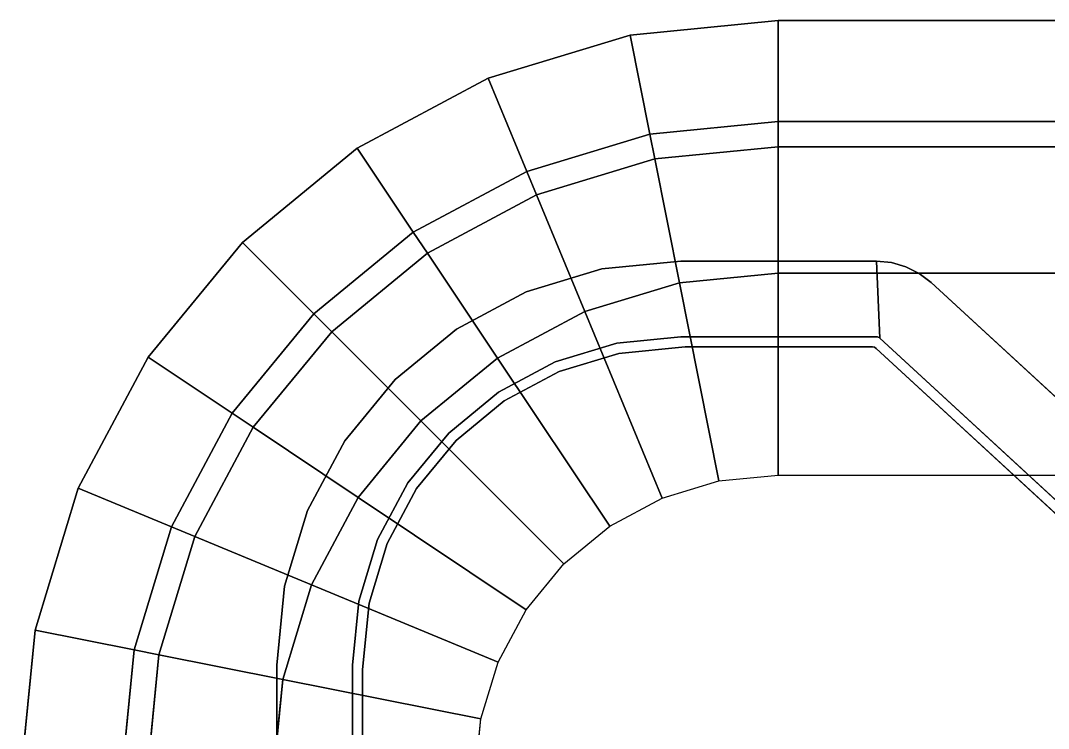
# Model space of a CAD drawing. Header units: millimetres. Extents: x 0 to 2000, y 0 to 1200.
# Drawn here: x 0 to 20.36, y 1185.98 to 1200 of the extents above; entities that cross this region are included whole.
import ezdxf

# ---------------------------------------------------------------- set-up
doc = ezdxf.new("R2010")
doc.units = ezdxf.units.MM
for name, color, linetype, true_color in [('MFG_S03A', 7, 'Continuous', 0x66828e), ('MFG_S03C', 7, 'Continuous', 0x66828e), ('MFG_W01', 7, 'Continuous', 0xd6b78e)]:
    doc.layers.add(name, color=color, linetype=linetype, true_color=true_color)

# ---------------------------------------------------------------- blocks, each defined once
blk = doc.blocks.new('P_W01_01')
at = {"layer": 'MFG_W01'}
for points, invisible_edges in [([(1985, 1200, 891), (0.28822, 1187.92635, 891), (0, 1185, 891)], 13), ([(1985, 1200, 891), (0, 1185, 891), (239.94975, 954.94975, 891)], 15), ([(0, 1185, 891), (0.28822, 1187.92635, 891), (1985, 1200, 891)], 14), ([(1985, 1200, 896), (0.28822, 1187.92635, 896), (0, 1185, 896)], 13), ([(239.94975, 954.94975, 891), (0, 1185, 891), (1985, 1200, 891)], 15), ([(1985, 1200, 896), (0, 1185, 896), (239.94975, 954.94975, 896)], 15), ([(0, 1185, 896), (0.28822, 1187.92635, 896), (1985, 1200, 896)], 14), ([(1985, 1200, 900), (0.28822, 1187.92635, 900), (0, 1185, 900)], 13), ([(239.94975, 954.94975, 896), (0, 1185, 896), (1985, 1200, 896)], 15), ([(1985, 1200, 900), (0, 1185, 900), (239.94975, 954.94975, 900)], 15), ([(1985, 1200, 891), (1.14181, 1190.74025, 891), (0.28822, 1187.92635, 891)], 13), ([(0.28822, 1187.92635, 891), (1.14181, 1190.74025, 891), (1985, 1200, 891)], 14), ([(1985, 1200, 896), (1.14181, 1190.74025, 896), (0.28822, 1187.92635, 896)], 13), ([(0.28822, 1187.92635, 896), (1.14181, 1190.74025, 896), (1985, 1200, 896)], 14), ([(1985, 1200, 900), (1.14181, 1190.74025, 900), (0.28822, 1187.92635, 900)], 13), ([(1985, 1200, 891), (2.52796, 1193.33355, 891), (1.14181, 1190.74025, 891)], 13), ([(1.14181, 1190.74025, 891), (2.52796, 1193.33355, 891), (1985, 1200, 891)], 14), ([(1985, 1200, 896), (2.52796, 1193.33355, 896), (1.14181, 1190.74025, 896)], 13), ([(1.14181, 1190.74025, 896), (2.52796, 1193.33355, 896), (1985, 1200, 896)], 14), ([(1985, 1200, 900), (2.52796, 1193.33355, 900), (1.14181, 1190.74025, 900)], 13), ([(1985, 1200, 891), (4.3934, 1195.6066, 891), (2.52796, 1193.33355, 891)], 13), ([(2.52796, 1193.33355, 891), (4.3934, 1195.6066, 891), (1985, 1200, 891)], 14), ([(1985, 1200, 896), (4.3934, 1195.6066, 896), (2.52796, 1193.33355, 896)], 13), ([(2.52796, 1193.33355, 896), (4.3934, 1195.6066, 896), (1985, 1200, 896)], 14), ([(1985, 1200, 900), (4.3934, 1195.6066, 900), (2.52796, 1193.33355, 900)], 13), ([(1985, 1200, 891), (6.66645, 1197.47204, 891), (4.3934, 1195.6066, 891)], 13), ([(4.3934, 1195.6066, 891), (6.66645, 1197.47204, 891), (1985, 1200, 891)], 14), ([(1985, 1200, 896), (6.66645, 1197.47204, 896), (4.3934, 1195.6066, 896)], 13), ([(4.3934, 1195.6066, 896), (6.66645, 1197.47204, 896), (1985, 1200, 896)], 14), ([(1985, 1200, 900), (6.66645, 1197.47204, 900), (4.3934, 1195.6066, 900)], 13), ([(1985, 1200, 891), (9.25975, 1198.85819, 891), (6.66645, 1197.47204, 891)], 13), ([(6.66645, 1197.47204, 891), (9.25975, 1198.85819, 891), (1985, 1200, 891)], 14), ([(1985, 1200, 896), (9.25975, 1198.85819, 896), (6.66645, 1197.47204, 896)], 13), ([(6.66645, 1197.47204, 896), (9.25975, 1198.85819, 896), (1985, 1200, 896)], 14), ([(1985, 1200, 900), (9.25975, 1198.85819, 900), (6.66645, 1197.47204, 900)], 13), ([(1985, 1200, 891), (12.07365, 1199.71178, 891), (9.25975, 1198.85819, 891)], 13), ([(9.25975, 1198.85819, 891), (12.07365, 1199.71178, 891), (1985, 1200, 891)], 14), ([(1985, 1200, 896), (12.07365, 1199.71178, 896), (9.25975, 1198.85819, 896)], 13), ([(9.25975, 1198.85819, 896), (12.07365, 1199.71178, 896), (1985, 1200, 896)], 14), ([(1985, 1200, 900), (12.07365, 1199.71178, 900), (9.25975, 1198.85819, 900)], 13), ([(1985, 1200, 891), (15, 1200, 891), (12.07365, 1199.71178, 891)], 12), ([(12.07365, 1199.71178, 891), (15, 1200, 891), (1985, 1200, 891)], 12), ([(1985, 1200, 896), (15, 1200, 896), (12.07365, 1199.71178, 896)], 12), ([(12.07365, 1199.71178, 896), (15, 1200, 896), (1985, 1200, 896)], 12), ([(1985, 1200, 900), (15, 1200, 900), (12.07365, 1199.71178, 900)], 12), ([(1985, 1198, 889), (2.24979, 1187.53617, 889), (2, 1185, 889)], 13), ([(1985, 1198, 889), (2, 1185, 889), (239.94975, 954.94975, 889)], 15), ([(2, 1185, 889), (2.24979, 1187.53617, 889), (1985, 1198, 889)], 14), ([(239.94975, 954.94975, 889), (2, 1185, 889), (1985, 1198, 889)], 15), ([(1985, 1198, 889), (2.98957, 1189.97488, 889), (2.24979, 1187.53617, 889)], 13), ([(2.24979, 1187.53617, 889), (2.98957, 1189.97488, 889), (1985, 1198, 889)], 14), ([(1985, 1198, 889), (4.1909, 1192.22241, 889), (2.98957, 1189.97488, 889)], 13), ([(2.98957, 1189.97488, 889), (4.1909, 1192.22241, 889), (1985, 1198, 889)], 14), ([(1985, 1198, 889), (5.80761, 1194.19239, 889), (4.1909, 1192.22241, 889)], 13), ([(4.1909, 1192.22241, 889), (5.80761, 1194.19239, 889), (1985, 1198, 889)], 14), ([(1985, 1198, 889), (7.77759, 1195.8091, 889), (5.80761, 1194.19239, 889)], 13), ([(5.80761, 1194.19239, 889), (7.77759, 1195.8091, 889), (1985, 1198, 889)], 14), ([(1985, 1198, 889), (10.02512, 1197.01043, 889), (7.77759, 1195.8091, 889)], 13), ([(7.77759, 1195.8091, 889), (10.02512, 1197.01043, 889), (1985, 1198, 889)], 14), ([(1985, 1198, 889), (12.46383, 1197.75021, 889), (10.02512, 1197.01043, 889)], 13), ([(10.02512, 1197.01043, 889), (12.46383, 1197.75021, 889), (1985, 1198, 889)], 14), ([(1985, 1198, 889), (15, 1198, 889), (12.46383, 1197.75021, 889)], 12), ([(12.46383, 1197.75021, 889), (15, 1198, 889), (1985, 1198, 889)], 12), ([(1985, 1197.5, 888.5), (2.74018, 1187.43863, 888.5), (2.5, 1185, 888.5)], 13), ([(1985, 1197.5, 888.5), (2.5, 1185, 888.5), (239.94975, 954.94975, 888.5)], 15), ([(2.5, 1185, 888.5), (2.74018, 1187.43863, 888.5), (1985, 1197.5, 888.5)], 14), ([(239.94975, 954.94975, 888.5), (2.5, 1185, 888.5), (1985, 1197.5, 888.5)], 15), ([(1985, 1197.5, 888.5), (3.45151, 1189.78354, 888.5), (2.74018, 1187.43863, 888.5)], 13), ([(2.74018, 1187.43863, 888.5), (3.45151, 1189.78354, 888.5), (1985, 1197.5, 888.5)], 14), ([(1985, 1197.5, 888.5), (4.60663, 1191.94463, 888.5), (3.45151, 1189.78354, 888.5)], 13), ([(3.45151, 1189.78354, 888.5), (4.60663, 1191.94463, 888.5), (1985, 1197.5, 888.5)], 14), ([(1985, 1197.5, 888.5), (6.16117, 1193.83883, 888.5), (4.60663, 1191.94463, 888.5)], 13), ([(4.60663, 1191.94463, 888.5), (6.16117, 1193.83883, 888.5), (1985, 1197.5, 888.5)], 14), ([(1985, 1197.5, 888.5), (8.05537, 1195.39337, 888.5), (6.16117, 1193.83883, 888.5)], 13), ([(6.16117, 1193.83883, 888.5), (8.05537, 1195.39337, 888.5), (1985, 1197.5, 888.5)], 14), ([(1985, 1197.5, 888.5), (10.21646, 1196.54849, 888.5), (8.05537, 1195.39337, 888.5)], 13), ([(8.05537, 1195.39337, 888.5), (10.21646, 1196.54849, 888.5), (1985, 1197.5, 888.5)], 14), ([(1985, 1197.5, 888.5), (12.56137, 1197.25982, 888.5), (10.21646, 1196.54849, 888.5)], 13), ([(10.21646, 1196.54849, 888.5), (12.56137, 1197.25982, 888.5), (1985, 1197.5, 888.5)], 14), ([(1985, 1197.5, 888.5), (15, 1197.5, 888.5), (12.56137, 1197.25982, 888.5)], 12), ([(12.56137, 1197.25982, 888.5), (15, 1197.5, 888.5), (1985, 1197.5, 888.5)], 12), ([(1985, 1195, 886), (5.19215, 1186.9509, 886), (5, 1185, 886)], 13), ([(1985, 1195, 886), (5, 1185, 886), (239.94975, 954.94975, 886)], 15), ([(5, 1185, 886), (5.19215, 1186.9509, 886), (1985, 1195, 886)], 14), ([(239.94975, 954.94975, 886), (5, 1185, 886), (1985, 1195, 886)], 15), ([(1985, 1195, 886), (5.7612, 1188.82683, 886), (5.19215, 1186.9509, 886)], 13), ([(5.19215, 1186.9509, 886), (5.7612, 1188.82683, 886), (1985, 1195, 886)], 14), ([(1985, 1195, 886), (6.6853, 1190.5557, 886), (5.7612, 1188.82683, 886)], 13), ([(5.7612, 1188.82683, 886), (6.6853, 1190.5557, 886), (1985, 1195, 886)], 14), ([(1985, 1195, 886), (7.92893, 1192.07107, 886), (6.6853, 1190.5557, 886)], 13), ([(6.6853, 1190.5557, 886), (7.92893, 1192.07107, 886), (1985, 1195, 886)], 14), ([(1985, 1195, 886), (9.4443, 1193.3147, 886), (7.92893, 1192.07107, 886)], 13), ([(7.92893, 1192.07107, 886), (9.4443, 1193.3147, 886), (1985, 1195, 886)], 14), ([(1985, 1195, 886), (11.17317, 1194.2388, 886), (9.4443, 1193.3147, 886)], 13), ([(9.4443, 1193.3147, 886), (11.17317, 1194.2388, 886), (1985, 1195, 886)], 14), ([(1985, 1195, 886), (13.0491, 1194.80785, 886), (11.17317, 1194.2388, 886)], 13), ([(11.17317, 1194.2388, 886), (13.0491, 1194.80785, 886), (1985, 1195, 886)], 14), ([(1985, 1195, 886), (15, 1195, 886), (13.0491, 1194.80785, 886)], 12), ([(13.0491, 1194.80785, 886), (15, 1195, 886), (1985, 1195, 886)], 12), ([(9, 1185, 882), (9.11529, 1186.17054, 882), (1985, 1191, 882)], 14), ([(239.94975, 954.94975, 882), (9, 1185, 882), (1985, 1191, 882)], 15), ([(9.11529, 1186.17054, 882), (9.45672, 1187.2961, 882), (1985, 1191, 882)], 14), ([(9.45672, 1187.2961, 882), (10.01118, 1188.33342, 882), (1985, 1191, 882)], 14), ([(10.01118, 1188.33342, 882), (10.75736, 1189.24264, 882), (1985, 1191, 882)], 14), ([(10.75736, 1189.24264, 882), (11.66658, 1189.98882, 882), (1985, 1191, 882)], 14), ([(11.66658, 1189.98882, 882), (12.7039, 1190.54328, 882), (1985, 1191, 882)], 14), ([(12.7039, 1190.54328, 882), (13.82946, 1190.88471, 882), (1985, 1191, 882)], 14), ([(13.82946, 1190.88471, 882), (15, 1191, 882), (1985, 1191, 882)], 12)]:
    blk.add_3dface(points, dxfattribs=dict(at, invisible_edges=invisible_edges))
for points in [[(12.46383, 1197.75021, 889), (15, 1198, 889), (15, 1200, 891), (12.07365, 1199.71178, 891)], [(12.07365, 1199.71178, 891), (15, 1200, 891), (15, 1200, 896), (12.07365, 1199.71178, 896)], [(12.07365, 1199.71178, 896), (15, 1200, 896), (15, 1200, 900), (12.07365, 1199.71178, 900)], [(15, 1198, 889), (1985, 1198, 889), (1985, 1200, 891), (15, 1200, 891)], [(15, 1200, 891), (1985, 1200, 891), (1985, 1200, 896), (15, 1200, 896)], [(15, 1200, 896), (1985, 1200, 896), (1985, 1200, 900), (15, 1200, 900)], [(10.02512, 1197.01043, 889), (12.46383, 1197.75021, 889), (12.07365, 1199.71178, 891), (9.25975, 1198.85819, 891)], [(9.25975, 1198.85819, 891), (12.07365, 1199.71178, 891), (12.07365, 1199.71178, 896), (9.25975, 1198.85819, 896)], [(9.25975, 1198.85819, 896), (12.07365, 1199.71178, 896), (12.07365, 1199.71178, 900), (9.25975, 1198.85819, 900)], [(7.77759, 1195.8091, 889), (10.02512, 1197.01043, 889), (9.25975, 1198.85819, 891), (6.66645, 1197.47204, 891)], [(6.66645, 1197.47204, 891), (9.25975, 1198.85819, 891), (9.25975, 1198.85819, 896), (6.66645, 1197.47204, 896)], [(6.66645, 1197.47204, 896), (9.25975, 1198.85819, 896), (9.25975, 1198.85819, 900), (6.66645, 1197.47204, 900)], [(12.56137, 1197.25982, 888.5), (15, 1197.5, 888.5), (15, 1198, 889), (12.46383, 1197.75021, 889)], [(15, 1197.5, 888.5), (1985, 1197.5, 888.5), (1985, 1198, 889), (15, 1198, 889)], [(10.21646, 1196.54849, 888.5), (12.56137, 1197.25982, 888.5), (12.46383, 1197.75021, 889), (10.02512, 1197.01043, 889)], [(13.0491, 1194.80785, 886), (15, 1195, 886), (15, 1197.5, 888.5), (12.56137, 1197.25982, 888.5)], [(15, 1195, 886), (1985, 1195, 886), (1985, 1197.5, 888.5), (15, 1197.5, 888.5)], [(5.80761, 1194.19239, 889), (7.77759, 1195.8091, 889), (6.66645, 1197.47204, 891), (4.3934, 1195.6066, 891)], [(4.3934, 1195.6066, 891), (6.66645, 1197.47204, 891), (6.66645, 1197.47204, 896), (4.3934, 1195.6066, 896)], [(4.3934, 1195.6066, 896), (6.66645, 1197.47204, 896), (6.66645, 1197.47204, 900), (4.3934, 1195.6066, 900)], [(11.17317, 1194.2388, 886), (13.0491, 1194.80785, 886), (12.56137, 1197.25982, 888.5), (10.21646, 1196.54849, 888.5)], [(8.05537, 1195.39337, 888.5), (10.21646, 1196.54849, 888.5), (10.02512, 1197.01043, 889), (7.77759, 1195.8091, 889)], [(9.4443, 1193.3147, 886), (11.17317, 1194.2388, 886), (10.21646, 1196.54849, 888.5), (8.05537, 1195.39337, 888.5)], [(6.16117, 1193.83883, 888.5), (8.05537, 1195.39337, 888.5), (7.77759, 1195.8091, 889), (5.80761, 1194.19239, 889)], [(4.1909, 1192.22241, 889), (5.80761, 1194.19239, 889), (4.3934, 1195.6066, 891), (2.52796, 1193.33355, 891)], [(2.52796, 1193.33355, 891), (4.3934, 1195.6066, 891), (4.3934, 1195.6066, 896), (2.52796, 1193.33355, 896)], [(2.52796, 1193.33355, 896), (4.3934, 1195.6066, 896), (4.3934, 1195.6066, 900), (2.52796, 1193.33355, 900)], [(7.92893, 1192.07107, 886), (9.4443, 1193.3147, 886), (8.05537, 1195.39337, 888.5), (6.16117, 1193.83883, 888.5)], [(13.82946, 1190.88471, 882), (15, 1191, 882), (15, 1195, 886), (13.0491, 1194.80785, 886)], [(15, 1191, 882), (1985, 1191, 882), (1985, 1195, 886), (15, 1195, 886)], [(12.7039, 1190.54328, 882), (13.82946, 1190.88471, 882), (13.0491, 1194.80785, 886), (11.17317, 1194.2388, 886)], [(11.66658, 1189.98882, 882), (12.7039, 1190.54328, 882), (11.17317, 1194.2388, 886), (9.4443, 1193.3147, 886)], [(4.60663, 1191.94463, 888.5), (6.16117, 1193.83883, 888.5), (5.80761, 1194.19239, 889), (4.1909, 1192.22241, 889)], [(6.6853, 1190.5557, 886), (7.92893, 1192.07107, 886), (6.16117, 1193.83883, 888.5), (4.60663, 1191.94463, 888.5)], [(2.98957, 1189.97488, 889), (4.1909, 1192.22241, 889), (2.52796, 1193.33355, 891), (1.14181, 1190.74025, 891)], [(1.14181, 1190.74025, 891), (2.52796, 1193.33355, 891), (2.52796, 1193.33355, 896), (1.14181, 1190.74025, 896)], [(1.14181, 1190.74025, 896), (2.52796, 1193.33355, 896), (2.52796, 1193.33355, 900), (1.14181, 1190.74025, 900)], [(10.75736, 1189.24264, 882), (11.66658, 1189.98882, 882), (9.4443, 1193.3147, 886), (7.92893, 1192.07107, 886)], [(3.45151, 1189.78354, 888.5), (4.60663, 1191.94463, 888.5), (4.1909, 1192.22241, 889), (2.98957, 1189.97488, 889)], [(10.01118, 1188.33342, 882), (10.75736, 1189.24264, 882), (7.92893, 1192.07107, 886), (6.6853, 1190.5557, 886)], [(5.7612, 1188.82683, 886), (6.6853, 1190.5557, 886), (4.60663, 1191.94463, 888.5), (3.45151, 1189.78354, 888.5)], [(2.24979, 1187.53617, 889), (2.98957, 1189.97488, 889), (1.14181, 1190.74025, 891), (0.28822, 1187.92635, 891)], [(0.28822, 1187.92635, 891), (1.14181, 1190.74025, 891), (1.14181, 1190.74025, 896), (0.28822, 1187.92635, 896)], [(0.28822, 1187.92635, 896), (1.14181, 1190.74025, 896), (1.14181, 1190.74025, 900), (0.28822, 1187.92635, 900)], [(9.45672, 1187.2961, 882), (10.01118, 1188.33342, 882), (6.6853, 1190.5557, 886), (5.7612, 1188.82683, 886)], [(2.74018, 1187.43863, 888.5), (3.45151, 1189.78354, 888.5), (2.98957, 1189.97488, 889), (2.24979, 1187.53617, 889)], [(5.19215, 1186.9509, 886), (5.7612, 1188.82683, 886), (3.45151, 1189.78354, 888.5), (2.74018, 1187.43863, 888.5)], [(9.11529, 1186.17054, 882), (9.45672, 1187.2961, 882), (5.7612, 1188.82683, 886), (5.19215, 1186.9509, 886)], [(2, 1185, 889), (2.24979, 1187.53617, 889), (0.28822, 1187.92635, 891), (0, 1185, 891)], [(0, 1185, 891), (0.28822, 1187.92635, 891), (0.28822, 1187.92635, 896), (0, 1185, 896)], [(0, 1185, 896), (0.28822, 1187.92635, 896), (0.28822, 1187.92635, 900), (0, 1185, 900)], [(2.5, 1185, 888.5), (2.74018, 1187.43863, 888.5), (2.24979, 1187.53617, 889), (2, 1185, 889)], [(5, 1185, 886), (5.19215, 1186.9509, 886), (2.74018, 1187.43863, 888.5), (2.5, 1185, 888.5)], [(9, 1185, 882), (9.11529, 1186.17054, 882), (5.19215, 1186.9509, 886), (5, 1185, 886)]]:
    blk.add_3dface(points, dxfattribs=at)
blk = doc.blocks.new('P_S03A_04')
at = {"layer": 'MFG_S03A'}
for points, invisible_edges in [([(13.07433, 1195.2356, 5), (11.51361, 1195.08188, 5), (10.01287, 1194.62664, 5)], 12), ([(10.01287, 1194.62664, 882), (11.51361, 1195.08188, 882), (13.07433, 1195.2356, 882)], 12), ([(16.9498, 1195.2356, 5), (13.07433, 1195.2356, 5), (10.01287, 1194.62664, 5)], 14), ([(10.01287, 1194.62664, 882), (13.07433, 1195.2356, 882), (16.9498, 1195.2356, 882)], 13), ([(10.58689, 1193.24082, 5), (16.9498, 1195.2356, 5), (10.01287, 1194.62664, 5)], 15), ([(10.01287, 1194.62664, 882), (16.9498, 1195.2356, 882), (10.58689, 1193.24082, 882)], 15), ([(10.58689, 1193.24082, 5), (11.80625, 1193.61071, 5), (16.9498, 1195.2356, 5)], 14), ([(16.9498, 1195.2356, 882), (11.80625, 1193.61071, 882), (10.58689, 1193.24082, 882)], 13), ([(11.80625, 1193.61071, 5), (13.07433, 1193.7356, 5), (16.9498, 1195.2356, 5)], 14), ([(16.9498, 1195.2356, 882), (13.07433, 1193.7356, 882), (11.80625, 1193.61071, 882)], 13), ([(13.07433, 1193.7356, 5), (16.9498, 1193.7356, 5), (16.9498, 1195.2356, 5)], 14), ([(16.9498, 1195.2356, 882), (16.9498, 1193.7356, 882), (13.07433, 1193.7356, 882)], 13), ([(17.2458, 1195.20798, 5), (16.9498, 1195.2356, 5), (16.9498, 1195.2356, 5)], 6), ([(16.9498, 1195.2356, 882), (16.9498, 1195.2356, 882), (17.2458, 1195.20798, 882)], 5), ([(17.53158, 1195.12608, 5), (17.2458, 1195.20798, 5), (16.9498, 1195.2356, 5)], 12), ([(16.9498, 1195.2356, 882), (17.2458, 1195.20798, 882), (17.53158, 1195.12608, 882)], 12), ([(17.79728, 1194.99272, 5), (17.53158, 1195.12608, 5), (16.9498, 1195.2356, 5)], 14), ([(16.9498, 1195.2356, 882), (17.53158, 1195.12608, 882), (17.79728, 1194.99272, 882)], 13), ([(18.03372, 1194.81251, 5), (17.79728, 1194.99272, 5), (16.9498, 1195.2356, 5)], 14), ([(16.9498, 1195.2356, 882), (17.79728, 1194.99272, 882), (18.03372, 1194.81251, 882)], 13), ([(26.75824, 1186.77737, 5), (18.03372, 1194.81251, 5), (16.9498, 1195.2356, 5)], 14), ([(16.9498, 1195.2356, 882), (18.03372, 1194.81251, 882), (26.75824, 1186.77737, 882)], 13), ([(25.69668, 1185.71581, 5), (26.75824, 1186.77737, 5), (16.9498, 1195.2356, 5)], 14), ([(16.9498, 1195.2356, 882), (26.75824, 1186.77737, 882), (25.69668, 1185.71581, 882)], 13), ([(17.01755, 1193.70916, 5), (25.69668, 1185.71581, 5), (16.9498, 1195.2356, 5)], 6), ([(16.9498, 1195.2356, 882), (25.69668, 1185.71581, 882), (17.01755, 1193.70916, 882)], 5), ([(17.01755, 1193.70916, 5), (17.01755, 1193.70916, 5), (16.9498, 1195.2356, 5)], 5), ([(16.9498, 1195.2356, 882), (17.01755, 1193.70916, 882), (17.01755, 1193.70916, 882)], 6), ([(17.00277, 1193.72042, 5), (17.01755, 1193.70916, 5), (16.9498, 1195.2356, 5)], 12), ([(16.9498, 1195.2356, 882), (17.01755, 1193.70916, 882), (17.00277, 1193.72042, 882)], 12), ([(16.98616, 1193.72876, 5), (17.00277, 1193.72042, 5), (16.9498, 1195.2356, 5)], 14), ([(16.9498, 1195.2356, 882), (17.00277, 1193.72042, 882), (16.98616, 1193.72876, 882)], 13), ([(16.9683, 1193.73388, 5), (16.98616, 1193.72876, 5), (16.9498, 1195.2356, 5)], 14), ([(16.9498, 1195.2356, 882), (16.98616, 1193.72876, 882), (16.9683, 1193.73388, 882)], 13), ([(16.9498, 1193.7356, 5), (16.9683, 1193.73388, 5), (16.9498, 1195.2356, 5)], 14), ([(16.9498, 1195.2356, 882), (16.9683, 1193.73388, 882), (16.9498, 1193.7356, 882)], 13), ([(16.9498, 1195.2356, 5), (16.9498, 1195.2356, 5), (16.9498, 1195.2356, 882)], 5), ([(10.01287, 1194.62664, 5), (8.62977, 1193.88736, 5), (5.07433, 1187.2356, 5)], 14), ([(5.07433, 1187.2356, 882), (8.62977, 1193.88736, 882), (10.01287, 1194.62664, 882)], 13), ([(7.66978, 1190.84681, 5), (10.01287, 1194.62664, 5), (5.07433, 1187.2356, 5)], 15), ([(5.07433, 1187.2356, 882), (10.01287, 1194.62664, 882), (7.66978, 1190.84681, 882)], 15), ([(7.66978, 1190.84681, 5), (8.47814, 1191.8318, 5), (10.01287, 1194.62664, 5)], 14), ([(10.01287, 1194.62664, 882), (8.47814, 1191.8318, 882), (7.66978, 1190.84681, 882)], 13), ([(8.47814, 1191.8318, 5), (9.46313, 1192.64015, 5), (10.01287, 1194.62664, 5)], 14), ([(10.01287, 1194.62664, 882), (9.46313, 1192.64015, 882), (8.47814, 1191.8318, 882)], 13), ([(9.46313, 1192.64015, 5), (10.58689, 1193.24082, 5), (10.01287, 1194.62664, 5)], 14), ([(10.01287, 1194.62664, 882), (10.58689, 1193.24082, 882), (9.46313, 1192.64015, 882)], 13), ([(8.62977, 1193.88736, 5), (7.41748, 1192.89246, 5), (5.07433, 1187.2356, 5)], 14), ([(5.07433, 1187.2356, 882), (7.41748, 1192.89246, 882), (8.62977, 1193.88736, 882)], 13), ([(17.01755, 1193.70916, 5), (17.01755, 1193.70916, 5), (17.01755, 1193.70916, 882)], 5), ([(7.41748, 1192.89246, 5), (6.42258, 1191.68016, 5), (5.07433, 1187.2356, 5)], 14), ([(5.07433, 1187.2356, 882), (6.42258, 1191.68016, 882), (7.41748, 1192.89246, 882)], 13), ([(6.42258, 1191.68016, 5), (5.6833, 1190.29707, 5), (5.07433, 1187.2356, 5)], 14), ([(5.07433, 1187.2356, 882), (5.6833, 1190.29707, 882), (6.42258, 1191.68016, 882)], 13), ([(7.06912, 1189.72304, 5), (7.66978, 1190.84681, 5), (5.07433, 1187.2356, 5)], 14), ([(5.07433, 1187.2356, 882), (7.66978, 1190.84681, 882), (7.06912, 1189.72304, 882)], 13), ([(5.6833, 1190.29707, 5), (5.22805, 1188.79632, 5), (5.07433, 1187.2356, 5)], 12), ([(5.07433, 1187.2356, 882), (5.22805, 1188.79632, 882), (5.6833, 1190.29707, 882)], 12), ([(6.69923, 1188.50369, 5), (7.06912, 1189.72304, 5), (5.07433, 1187.2356, 5)], 14), ([(5.07433, 1187.2356, 882), (7.06912, 1189.72304, 882), (6.69923, 1188.50369, 882)], 13), ([(5.22805, 1188.79632, 5), (5.07433, 1187.2356, 5), (5.07433, 1187.2356, 5)], 6), ([(5.07433, 1187.2356, 882), (5.07433, 1187.2356, 882), (5.22805, 1188.79632, 882)], 5), ([(6.57433, 1187.2356, 5), (6.69923, 1188.50369, 5), (5.07433, 1187.2356, 5)], 14), ([(5.07433, 1187.2356, 882), (6.69923, 1188.50369, 882), (6.57433, 1187.2356, 882)], 13), ([(6.57433, 1183.36013, 5), (6.57433, 1187.2356, 5), (5.07433, 1187.2356, 5)], 14), ([(5.07433, 1187.2356, 882), (6.57433, 1187.2356, 882), (6.57433, 1183.36013, 882)], 13), ([(6.57606, 1183.34163, 5), (6.57433, 1183.36013, 5), (5.07433, 1187.2356, 5)], 14), ([(5.07433, 1187.2356, 882), (6.57433, 1183.36013, 882), (6.57606, 1183.34163, 882)], 13), ([(6.58118, 1183.32377, 5), (6.57606, 1183.34163, 5), (5.07433, 1187.2356, 5)], 14), ([(5.07433, 1187.2356, 882), (6.57606, 1183.34163, 882), (6.58118, 1183.32377, 882)], 13), ([(5.07433, 1187.2356, 5), (5.07433, 1183.36013, 5), (6.58118, 1183.32377, 5)], 14), ([(6.58118, 1183.32377, 882), (5.07433, 1183.36013, 882), (5.07433, 1187.2356, 882)], 13), ([(5.07433, 1187.2356, 5), (5.07433, 1187.2356, 5), (5.07433, 1187.2356, 882)], 5), ([(6.57433, 1183.36013, 5), (6.57433, 1183.36013, 5), (6.57433, 1187.2356, 5)], 5), ([(6.57433, 1187.2356, 882), (6.57433, 1183.36013, 882), (6.57433, 1183.36013, 882)], 6)]:
    blk.add_3dface(points, dxfattribs=dict(at, invisible_edges=invisible_edges))
for points in [[(11.51361, 1195.08188, 5), (10.01287, 1194.62664, 5), (10.01287, 1194.62664, 882), (11.51361, 1195.08188, 882)], [(13.07433, 1195.2356, 5), (11.51361, 1195.08188, 5), (11.51361, 1195.08188, 882), (13.07433, 1195.2356, 882)], [(16.9498, 1195.2356, 5), (13.07433, 1195.2356, 5), (13.07433, 1195.2356, 882), (16.9498, 1195.2356, 882)], [(17.2458, 1195.20798, 5), (16.9498, 1195.2356, 5), (16.9498, 1195.2356, 882), (17.2458, 1195.20798, 882)], [(17.53158, 1195.12608, 5), (17.2458, 1195.20798, 5), (17.2458, 1195.20798, 882), (17.53158, 1195.12608, 882)], [(17.79728, 1194.99272, 5), (17.53158, 1195.12608, 5), (17.53158, 1195.12608, 882), (17.79728, 1194.99272, 882)], [(18.03372, 1194.81251, 5), (17.79728, 1194.99272, 5), (17.79728, 1194.99272, 882), (18.03372, 1194.81251, 882)], [(26.75824, 1186.77737, 5), (18.03372, 1194.81251, 5), (18.03372, 1194.81251, 882), (26.75824, 1186.77737, 882)], [(10.01287, 1194.62664, 5), (8.62977, 1193.88736, 5), (8.62977, 1193.88736, 882), (10.01287, 1194.62664, 882)], [(8.62977, 1193.88736, 5), (7.41748, 1192.89246, 5), (7.41748, 1192.89246, 882), (8.62977, 1193.88736, 882)], [(11.80625, 1193.61071, 5), (13.07433, 1193.7356, 5), (13.07433, 1193.7356, 882), (11.80625, 1193.61071, 882)], [(13.07433, 1193.7356, 5), (16.9498, 1193.7356, 5), (16.9498, 1193.7356, 882), (13.07433, 1193.7356, 882)], [(16.9498, 1193.7356, 5), (16.9683, 1193.73388, 5), (16.9683, 1193.73388, 882), (16.9498, 1193.7356, 882)], [(16.9683, 1193.73388, 5), (16.98616, 1193.72876, 5), (16.98616, 1193.72876, 882), (16.9683, 1193.73388, 882)], [(16.98616, 1193.72876, 5), (17.00277, 1193.72042, 5), (17.00277, 1193.72042, 882), (16.98616, 1193.72876, 882)], [(17.00277, 1193.72042, 5), (17.01755, 1193.70916, 5), (17.01755, 1193.70916, 882), (17.00277, 1193.72042, 882)], [(17.01755, 1193.70916, 5), (25.69668, 1185.71581, 5), (25.69668, 1185.71581, 882), (17.01755, 1193.70916, 882)], [(10.58689, 1193.24082, 5), (11.80625, 1193.61071, 5), (11.80625, 1193.61071, 882), (10.58689, 1193.24082, 882)], [(9.46313, 1192.64015, 5), (10.58689, 1193.24082, 5), (10.58689, 1193.24082, 882), (9.46313, 1192.64015, 882)], [(7.41748, 1192.89246, 5), (6.42258, 1191.68016, 5), (6.42258, 1191.68016, 882), (7.41748, 1192.89246, 882)], [(8.47814, 1191.8318, 5), (9.46313, 1192.64015, 5), (9.46313, 1192.64015, 882), (8.47814, 1191.8318, 882)], [(7.66978, 1190.84681, 5), (8.47814, 1191.8318, 5), (8.47814, 1191.8318, 882), (7.66978, 1190.84681, 882)], [(6.42258, 1191.68016, 5), (5.6833, 1190.29707, 5), (5.6833, 1190.29707, 882), (6.42258, 1191.68016, 882)], [(7.06912, 1189.72304, 5), (7.66978, 1190.84681, 5), (7.66978, 1190.84681, 882), (7.06912, 1189.72304, 882)], [(5.6833, 1190.29707, 5), (5.22805, 1188.79632, 5), (5.22805, 1188.79632, 882), (5.6833, 1190.29707, 882)], [(6.69923, 1188.50369, 5), (7.06912, 1189.72304, 5), (7.06912, 1189.72304, 882), (6.69923, 1188.50369, 882)], [(5.22805, 1188.79632, 5), (5.07433, 1187.2356, 5), (5.07433, 1187.2356, 882), (5.22805, 1188.79632, 882)], [(6.57433, 1187.2356, 5), (6.69923, 1188.50369, 5), (6.69923, 1188.50369, 882), (6.57433, 1187.2356, 882)], [(5.07433, 1187.2356, 5), (5.07433, 1183.36013, 5), (5.07433, 1183.36013, 882), (5.07433, 1187.2356, 882)], [(6.57433, 1183.36013, 5), (6.57433, 1187.2356, 5), (6.57433, 1187.2356, 882), (6.57433, 1183.36013, 882)]]:
    blk.add_3dface(points, dxfattribs=at)
blk = doc.blocks.new('P_S03C_04')
at = {"layer": 'MFG_S03C'}
for points, invisible_edges in [([(13.15785, 1193.5356, 6), (11.84687, 1193.40648, 6), (58.9386, 1137.7064, 6)], 14), ([(58.9386, 1137.7064, 7.5), (11.84687, 1193.40648, 7.5), (13.15785, 1193.5356, 7.5)], 13), ([(16.87066, 1193.5356, 6), (13.15785, 1193.5356, 6), (58.9386, 1137.7064, 6)], 14), ([(58.9386, 1137.7064, 7.5), (13.15785, 1193.5356, 7.5), (16.87066, 1193.5356, 7.5)], 13), ([(16.90936, 1193.53199, 6), (16.87066, 1193.5356, 6), (58.9386, 1137.7064, 6)], 14), ([(58.9386, 1137.7064, 7.5), (16.87066, 1193.5356, 7.5), (16.90936, 1193.53199, 7.5)], 13), ([(16.94027, 1193.50843, 6), (16.90936, 1193.53199, 6), (58.9386, 1137.7064, 6)], 14), ([(58.9386, 1137.7064, 7.5), (16.90936, 1193.53199, 7.5), (16.94027, 1193.50843, 7.5)], 13), ([(16.94027, 1193.50843, 6), (58.9386, 1137.7064, 6), (59.46308, 1138.9726, 6)], 13), ([(59.46308, 1138.9726, 7.5), (58.9386, 1137.7064, 7.5), (16.94027, 1193.50843, 7.5)], 14), ([(16.94027, 1193.50843, 6), (59.46308, 1138.9726, 6), (60.2974, 1140.05991, 6)], 13), ([(60.2974, 1140.05991, 7.5), (59.46308, 1138.9726, 7.5), (16.94027, 1193.50843, 7.5)], 14), ([(16.94027, 1193.50843, 6), (60.2974, 1140.05991, 6), (61.38471, 1140.89424, 6)], 13), ([(61.38471, 1140.89424, 7.5), (60.2974, 1140.05991, 7.5), (16.94027, 1193.50843, 7.5)], 14), ([(87.84791, 1119.68103, 6), (107.49334, 1110.1105, 6), (16.94027, 1193.50843, 6)], 13), ([(16.94027, 1193.50843, 7.5), (107.49334, 1110.1105, 7.5), (87.84791, 1119.68103, 7.5)], 14), ([(16.94027, 1193.50843, 6), (61.38471, 1140.89424, 6), (62.65091, 1141.41871, 6)], 13), ([(62.65091, 1141.41871, 7.5), (61.38471, 1140.89424, 7.5), (16.94027, 1193.50843, 7.5)], 14), ([(16.94027, 1193.50843, 6), (62.65091, 1141.41871, 6), (64.00971, 1141.5976, 6)], 13), ([(64.00971, 1141.5976, 7.5), (62.65091, 1141.41871, 7.5), (16.94027, 1193.50843, 7.5)], 14), ([(16.94027, 1193.50843, 6), (64.00971, 1141.5976, 6), (65.36851, 1141.41871, 6)], 13), ([(65.36851, 1141.41871, 7.5), (64.00971, 1141.5976, 7.5), (16.94027, 1193.50843, 7.5)], 14), ([(16.94027, 1193.50843, 6), (65.36851, 1141.41871, 6), (66.63471, 1140.89424, 6)], 13), ([(66.63471, 1140.89424, 7.5), (65.36851, 1141.41871, 7.5), (16.94027, 1193.50843, 7.5)], 14), ([(16.94027, 1193.50843, 6), (66.63471, 1140.89424, 6), (67.72202, 1140.05991, 6)], 13), ([(67.72202, 1140.05991, 7.5), (66.63471, 1140.89424, 7.5), (16.94027, 1193.50843, 7.5)], 14), ([(87.84791, 1119.68103, 6), (16.94027, 1193.50843, 6), (67.72202, 1140.05991, 6)], 15), ([(67.72202, 1140.05991, 7.5), (16.94027, 1193.50843, 7.5), (87.84791, 1119.68103, 7.5)], 15), ([(11.84687, 1193.40648, 6), (10.66658, 1193.04844, 6), (58.9386, 1137.7064, 6)], 14), ([(58.9386, 1137.7064, 7.5), (10.66658, 1193.04844, 7.5), (11.84687, 1193.40648, 7.5)], 13), ([(10.66658, 1193.04844, 6), (9.57881, 1192.46702, 6), (58.9386, 1137.7064, 6)], 14), ([(58.9386, 1137.7064, 7.5), (9.57881, 1192.46702, 7.5), (10.66658, 1193.04844, 7.5)], 13), ([(9.57881, 1192.46702, 6), (8.62538, 1191.68456, 6), (58.9386, 1137.7064, 6)], 14), ([(58.9386, 1137.7064, 7.5), (8.62538, 1191.68456, 7.5), (9.57881, 1192.46702, 7.5)], 13), ([(8.62538, 1191.68456, 6), (7.84291, 1190.73112, 6), (58.9386, 1137.7064, 6)], 14), ([(58.9386, 1137.7064, 7.5), (7.84291, 1190.73112, 7.5), (8.62538, 1191.68456, 7.5)], 13), ([(7.84291, 1190.73112, 6), (7.26149, 1189.64336, 6), (58.9386, 1137.7064, 6)], 14), ([(58.9386, 1137.7064, 7.5), (7.26149, 1189.64336, 7.5), (7.84291, 1190.73112, 7.5)], 13), ([(7.26149, 1189.64336, 6), (6.90345, 1188.46307, 6), (58.9386, 1137.7064, 6)], 14), ([(58.9386, 1137.7064, 7.5), (6.90345, 1188.46307, 7.5), (7.26149, 1189.64336, 7.5)], 13), ([(6.90345, 1188.46307, 6), (6.77433, 1187.15209, 6), (58.9386, 1137.7064, 6)], 14), ([(58.9386, 1137.7064, 7.5), (6.77433, 1187.15209, 7.5), (6.90345, 1188.46307, 7.5)], 13), ([(6.77433, 1187.15209, 6), (6.77433, 1183.43927, 6), (58.9386, 1137.7064, 6)], 14), ([(58.9386, 1137.7064, 7.5), (6.77433, 1183.43927, 7.5), (6.77433, 1187.15209, 7.5)], 13)]:
    blk.add_3dface(points, dxfattribs=dict(at, invisible_edges=invisible_edges))
for points in [[(13.15785, 1193.5356, 6), (11.84687, 1193.40648, 6), (11.84687, 1193.40648, 7.5), (13.15785, 1193.5356, 7.5)], [(16.87066, 1193.5356, 6), (13.15785, 1193.5356, 6), (13.15785, 1193.5356, 7.5), (16.87066, 1193.5356, 7.5)], [(16.90936, 1193.53199, 6), (16.87066, 1193.5356, 6), (16.87066, 1193.5356, 7.5), (16.90936, 1193.53199, 7.5)], [(16.94027, 1193.50843, 6), (16.90936, 1193.53199, 6), (16.90936, 1193.53199, 7.5), (16.94027, 1193.50843, 7.5)], [(107.49334, 1110.1105, 6), (16.94027, 1193.50843, 6), (16.94027, 1193.50843, 7.5), (107.49334, 1110.1105, 7.5)], [(11.84687, 1193.40648, 6), (10.66658, 1193.04844, 6), (10.66658, 1193.04844, 7.5), (11.84687, 1193.40648, 7.5)], [(10.66658, 1193.04844, 6), (9.57881, 1192.46702, 6), (9.57881, 1192.46702, 7.5), (10.66658, 1193.04844, 7.5)], [(9.57881, 1192.46702, 6), (8.62538, 1191.68456, 6), (8.62538, 1191.68456, 7.5), (9.57881, 1192.46702, 7.5)], [(8.62538, 1191.68456, 6), (7.84291, 1190.73112, 6), (7.84291, 1190.73112, 7.5), (8.62538, 1191.68456, 7.5)], [(7.84291, 1190.73112, 6), (7.26149, 1189.64336, 6), (7.26149, 1189.64336, 7.5), (7.84291, 1190.73112, 7.5)], [(7.26149, 1189.64336, 6), (6.90345, 1188.46307, 6), (6.90345, 1188.46307, 7.5), (7.26149, 1189.64336, 7.5)], [(6.90345, 1188.46307, 6), (6.77433, 1187.15209, 6), (6.77433, 1187.15209, 7.5), (6.90345, 1188.46307, 7.5)], [(6.77433, 1187.15209, 6), (6.77433, 1183.43927, 6), (6.77433, 1183.43927, 7.5), (6.77433, 1187.15209, 7.5)]]:
    blk.add_3dface(points, dxfattribs=at)

msp = doc.modelspace()

# ---------------------------------------------------------------- block references
at = {"layer": 'MFG_S03A'}
msp.add_blockref('P_S03A_04', (0, 0), dxfattribs=at)
at = {"layer": 'MFG_S03C'}
msp.add_blockref('P_S03C_04', (0, 0), dxfattribs=at)
at = {"layer": 'MFG_W01'}
msp.add_blockref('P_W01_01', (0, 0), dxfattribs=at)

doc.saveas('drawing.dxf')
